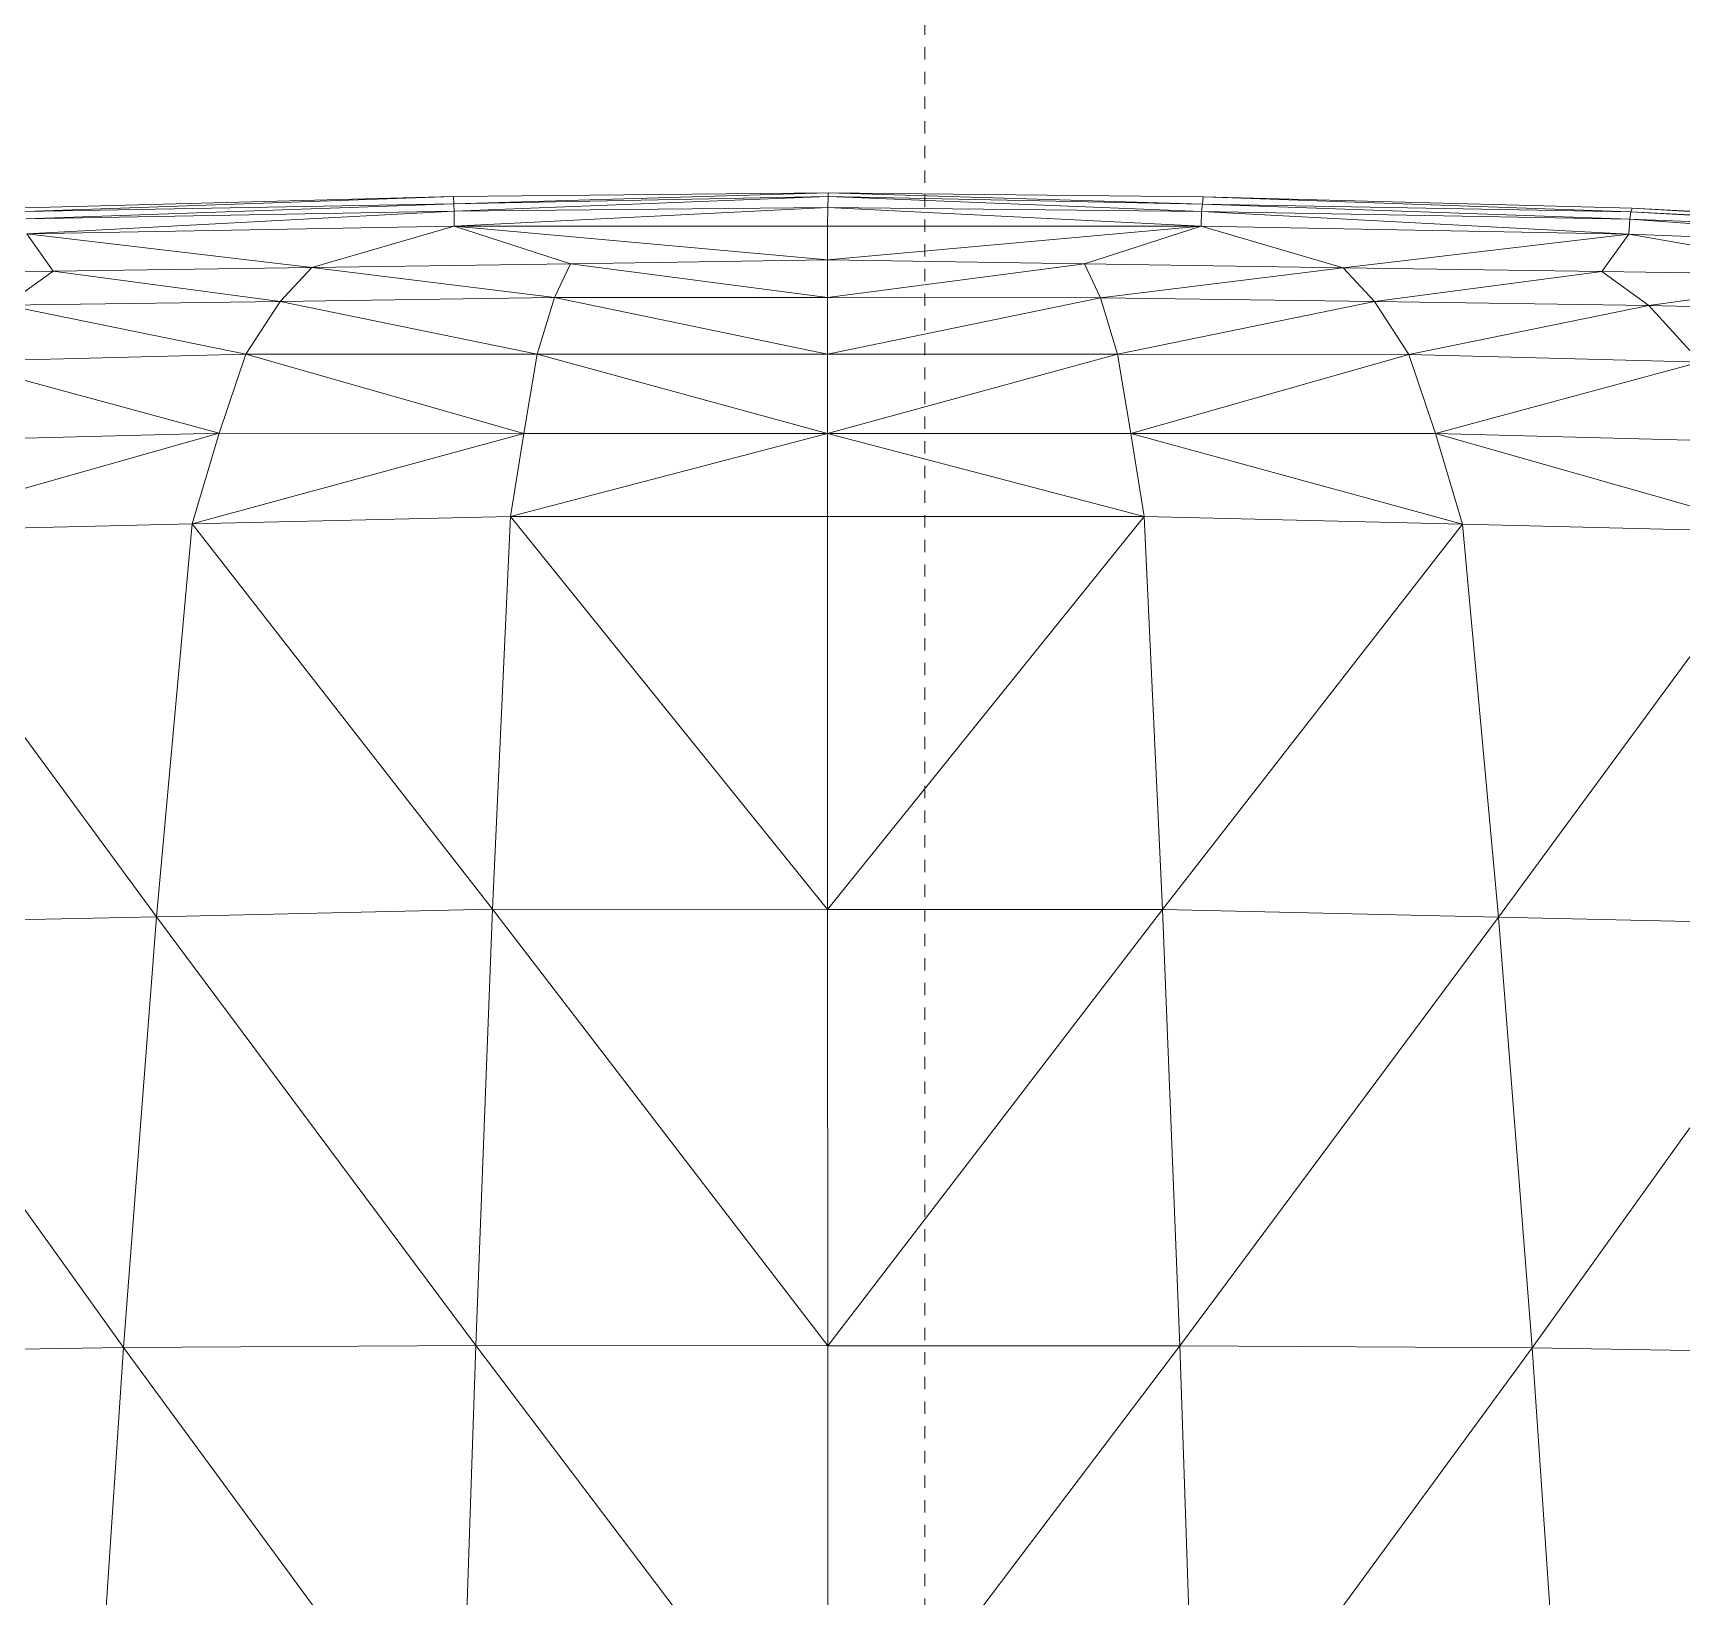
# Model space of a CAD drawing. Header units: inches. Extents: x 9584 to 15274, y -226 to 527.
# Drawn here: x 12419.06 to 12435.88, y 17.97 to 33.85 of the extents above; entities that cross this region are included whole.
import ezdxf

# ---------------------------------------------------------------- set-up
doc = ezdxf.new("R2010")
doc.units = ezdxf.units.IN
doc.header["$MEASUREMENT"] = 0
doc.linetypes.add('Aligning Line 1_8_', pattern=[0.25, 0.125, -0.125])
for name, color, linetype, lineweight in [('0-1', 7, 'Continuous', 5), ('0-4', 252, 'Continuous', 9), ('A-GENM', 5, 'Continuous', 9), ('G-ANNO-SYMB-1', 147, 'Aligning Line 1_8_', 9)]:
    doc.layers.add(name, color=color, linetype=linetype, lineweight=lineweight)

# ---------------------------------------------------------------- blocks, each defined once
blk = doc.blocks.new('Land_Rover_Evoque_-_SUV_Car_Vehicle_Automobile_13067 - Land Rover EVOQUE_dwg-1230547-BUILDING SECTION - EAST_WEST - LOOKING NORTH')
at = {"layer": 'A-GENM'}
for p, q in [((12423.331, 32.187), (12418.975, 32.072)), ((12423.331, 32.187), (12418.983, 32.036)), ((12427.136, 32.224), (12423.331, 32.187)), ((12423.333, 32.112), (12423.331, 32.187)), ((12427.136, 32.224), (12423.333, 32.112)), ((12427.134, 32.188), (12423.333, 32.112)), ((12427.134, 32.188), (12423.337, 32.038)), ((12427.134, 32.188), (12427.132, 32.075)), ((12427.136, 32.224), (12427.134, 32.188)), ((12430.935, 32.11), (12427.134, 32.188)), ((12427.134, 32.188), (12430.927, 32.036)), ((12430.941, 32.184), (12427.136, 32.224)), ((12430.935, 32.11), (12427.136, 32.224)), ((12430.941, 32.184), (12430.935, 32.11)), ((12435.298, 32.068), (12430.941, 32.184)), ((12430.941, 32.184), (12435.286, 32.032)), ((12423.333, 32.112), (12418.983, 32.036)), ((12423.333, 32.112), (12418.99, 31.962)), ((12423.337, 32.038), (12418.99, 31.962)), ((12418.998, 31.81), (12423.337, 32.038)), ((12423.333, 32.112), (12423.337, 32.038)), ((12427.132, 32.075), (12423.337, 32.038)), ((12423.339, 31.887), (12423.337, 32.038)), ((12423.339, 31.887), (12427.132, 32.075)), ((12427.13, 31.886), (12427.132, 32.075)), ((12430.921, 31.885), (12427.132, 32.075)), ((12430.927, 32.036), (12427.132, 32.075)), ((12430.921, 31.885), (12430.927, 32.036)), ((12430.935, 32.11), (12430.927, 32.036)), ((12435.263, 31.806), (12430.927, 32.036)), ((12430.927, 32.036), (12435.274, 31.958)), ((12435.286, 32.032), (12430.935, 32.11)), ((12430.935, 32.11), (12435.274, 31.958)), ((12435.286, 32.032), (12435.274, 31.958)), ((12435.298, 32.068), (12435.286, 32.032)), ((12435.286, 32.032), (12435.884, 31.999)), ((12435.286, 32.032), (12435.884, 32.003)), ((12435.298, 32.068), (12435.884, 32.04)), ((12435.298, 32.068), (12435.884, 32.036)), ((12418.998, 31.81), (12423.339, 31.887)), ((12418.998, 31.81), (12419.267, 31.43)), ((12418.998, 31.81), (12421.892, 31.468)), ((12421.892, 31.468), (12423.339, 31.887)), ((12423.339, 31.887), (12424.518, 31.505)), ((12423.339, 31.887), (12427.128, 31.543)), ((12423.339, 31.887), (12427.13, 31.886)), ((12427.128, 31.543), (12427.13, 31.886)), ((12427.128, 31.543), (12430.921, 31.885)), ((12427.13, 31.886), (12430.921, 31.885)), ((12430.921, 31.885), (12429.739, 31.504)), ((12430.921, 31.885), (12432.365, 31.465)), ((12430.921, 31.885), (12435.263, 31.806)), ((12432.365, 31.465), (12435.263, 31.806)), ((12435.263, 31.806), (12434.991, 31.425)), ((12435.263, 31.806), (12435.274, 31.958)), ((12435.263, 31.806), (12435.884, 31.696)), ((12435.263, 31.806), (12435.884, 31.781)), ((12435.884, 31.913), (12435.274, 31.958)), ((12435.274, 31.958), (12435.884, 31.933)), ((12419.267, 31.43), (12421.892, 31.468)), ((12419.267, 31.43), (12421.892, 31.468)), ((12421.892, 31.468), (12421.572, 31.123)), ((12421.892, 31.468), (12424.518, 31.505)), ((12421.892, 31.468), (12424.518, 31.505)), ((12421.892, 31.468), (12424.355, 31.162)), ((12424.518, 31.505), (12424.355, 31.162)), ((12424.518, 31.505), (12427.128, 31.543)), ((12424.518, 31.505), (12427.128, 31.543)), ((12424.518, 31.505), (12427.127, 31.161)), ((12427.128, 31.543), (12427.127, 31.161)), ((12429.739, 31.504), (12427.127, 31.161)), ((12427.128, 31.543), (12429.739, 31.504)), ((12427.128, 31.543), (12429.739, 31.504)), ((12429.739, 31.504), (12432.365, 31.465)), ((12429.739, 31.504), (12429.9, 31.16)), ((12429.739, 31.504), (12432.365, 31.465)), ((12432.365, 31.465), (12429.9, 31.16)), ((12432.365, 31.465), (12434.991, 31.425)), ((12432.365, 31.465), (12432.683, 31.121)), ((12432.365, 31.465), (12434.991, 31.425)), ((12416.628, 31.392), (12419.267, 31.43)), ((12419.267, 31.43), (12418.787, 31.086)), ((12419.267, 31.43), (12421.572, 31.123)), ((12434.991, 31.425), (12432.683, 31.121)), ((12434.991, 31.425), (12435.884, 31.412)), ((12434.991, 31.425), (12435.468, 31.081)), ((12418.787, 31.086), (12421.572, 31.123)), ((12421.223, 30.588), (12421.572, 31.123)), ((12421.572, 31.123), (12424.355, 31.162)), ((12421.572, 31.123), (12424.18, 30.588)), ((12424.18, 30.588), (12424.355, 31.162)), ((12427.127, 31.161), (12424.355, 31.162)), ((12427.127, 30.587), (12424.355, 31.162)), ((12429.9, 31.16), (12427.127, 31.161)), ((12427.127, 31.161), (12427.127, 30.587)), ((12429.9, 31.16), (12427.127, 30.587)), ((12432.683, 31.121), (12429.9, 31.16)), ((12429.9, 31.16), (12430.073, 30.586)), ((12432.683, 31.121), (12430.073, 30.586)), ((12435.468, 31.081), (12432.683, 31.121)), ((12432.683, 31.121), (12433.03, 30.585)), ((12435.884, 31.14), (12435.468, 31.081)), ((12418.787, 31.086), (12421.223, 30.588)), ((12435.468, 31.081), (12433.03, 30.585)), ((12435.884, 31.07), (12435.468, 31.081)), ((12435.468, 31.081), (12435.884, 30.624)), ((12418.265, 30.512), (12421.223, 30.588)), ((12418.265, 30.512), (12420.952, 29.784)), ((12421.223, 30.588), (12420.952, 29.784)), ((12421.223, 30.588), (12424.18, 30.588)), ((12421.223, 30.588), (12424.045, 29.783)), ((12424.18, 30.588), (12424.045, 29.783)), ((12427.127, 30.587), (12424.18, 30.588)), ((12427.127, 29.782), (12424.18, 30.588)), ((12430.073, 30.586), (12427.127, 30.587)), ((12427.127, 30.587), (12427.127, 29.782)), ((12430.073, 30.586), (12427.127, 29.782)), ((12433.03, 30.585), (12430.073, 30.586)), ((12430.073, 30.586), (12430.209, 29.781)), ((12433.03, 30.585), (12430.209, 29.781)), ((12435.884, 30.51), (12433.03, 30.585)), ((12433.03, 30.585), (12433.301, 29.78)), ((12435.884, 30.479), (12433.301, 29.78)), ((12420.952, 29.784), (12417.438, 28.787)), ((12417.854, 29.707), (12420.952, 29.784)), ((12420.952, 29.784), (12420.677, 28.863)), ((12424.045, 29.783), (12420.677, 28.863)), ((12420.952, 29.784), (12424.045, 29.783)), ((12424.045, 29.783), (12423.909, 28.94)), ((12427.127, 29.782), (12423.909, 28.94)), ((12427.127, 29.782), (12424.045, 29.783)), ((12430.209, 29.781), (12427.127, 29.782)), ((12430.343, 28.938), (12427.127, 29.782)), ((12427.127, 29.782), (12427.127, 28.939)), ((12433.301, 29.78), (12430.209, 29.781)), ((12433.576, 28.86), (12430.209, 29.781)), ((12430.209, 29.781), (12430.343, 28.938)), ((12435.884, 29.715), (12433.301, 29.78)), ((12435.884, 29.047), (12433.301, 29.78)), ((12433.301, 29.78), (12433.577, 28.86)), ((12423.909, 28.94), (12420.677, 28.863)), ((12423.909, 28.94), (12420.677, 28.863)), ((12420.677, 28.863), (12423.909, 28.94)), ((12423.727, 24.951), (12423.909, 28.94)), ((12427.127, 28.939), (12423.909, 28.94)), ((12427.127, 28.939), (12423.909, 28.94)), ((12427.128, 24.95), (12423.909, 28.94)), ((12423.909, 28.94), (12427.127, 28.939)), ((12430.343, 28.938), (12427.127, 28.939)), ((12430.343, 28.938), (12427.127, 28.939)), ((12427.128, 24.95), (12427.127, 28.939)), ((12427.127, 28.939), (12430.343, 28.938)), ((12427.128, 24.95), (12430.343, 28.938)), ((12433.576, 28.86), (12430.343, 28.938)), ((12433.576, 28.86), (12430.343, 28.938)), ((12430.531, 24.949), (12430.343, 28.938)), ((12430.343, 28.938), (12433.576, 28.86)), ((12420.677, 28.863), (12417.438, 28.787)), ((12420.677, 28.863), (12417.438, 28.787)), ((12417.438, 28.787), (12420.677, 28.863)), ((12420.316, 24.875), (12417.438, 28.787)), ((12420.316, 24.875), (12420.677, 28.863)), ((12423.727, 24.951), (12420.677, 28.863)), ((12430.531, 24.949), (12433.576, 28.86)), ((12433.941, 24.872), (12433.576, 28.86)), ((12435.884, 28.804), (12433.577, 28.86)), ((12435.884, 28.804), (12433.577, 28.86)), ((12433.577, 28.86), (12435.884, 28.804)), ((12433.941, 24.872), (12435.884, 27.514)), ((12423.727, 24.951), (12420.316, 24.875)), ((12423.727, 24.951), (12423.558, 20.521)), ((12427.131, 20.52), (12423.727, 24.951)), ((12427.128, 24.95), (12423.727, 24.951)), ((12430.531, 24.949), (12427.128, 24.95)), ((12427.131, 20.52), (12427.128, 24.95)), ((12430.531, 24.949), (12427.131, 20.52)), ((12433.941, 24.872), (12430.531, 24.949)), ((12430.704, 20.518), (12430.531, 24.949)), ((12420.316, 24.875), (12416.899, 24.799)), ((12419.981, 20.502), (12416.899, 24.799)), ((12419.981, 20.502), (12420.316, 24.875)), ((12423.558, 20.521), (12420.316, 24.875)), ((12433.941, 24.872), (12430.704, 20.518)), ((12435.884, 24.827), (12433.941, 24.872)), ((12434.282, 20.498), (12433.941, 24.872)), ((12435.884, 22.733), (12434.282, 20.498)), ((12416.399, 20.446), (12419.981, 20.502)), ((12419.67, 15.822), (12419.981, 20.502)), ((12419.981, 20.502), (12423.558, 20.521)), ((12423.402, 15.841), (12419.981, 20.502)), ((12423.402, 15.841), (12423.558, 20.521)), ((12427.135, 15.801), (12423.558, 20.521)), ((12427.131, 20.52), (12423.558, 20.521)), ((12430.704, 20.518), (12427.131, 20.52)), ((12427.135, 15.801), (12427.131, 20.52)), ((12430.704, 20.518), (12427.135, 15.801)), ((12434.282, 20.498), (12430.704, 20.518)), ((12430.704, 20.518), (12430.867, 15.839)), ((12434.282, 20.498), (12430.867, 15.839)), ((12435.884, 20.472), (12434.282, 20.498)), ((12434.282, 20.498), (12434.6, 15.818))]:
    blk.add_line(p, q, dxfattribs=at)
blk = doc.blocks.new('Land_Rover_Evoque_-_SUV_Car_Vehicle_Automobile_13067 - Land_Rover_Evoque_-_SUV_Car_Vehicle_Automobile_13067-1230553-BUILDING SECTION - EAST_WEST - LOOKING NORTH')
blk.add_blockref('Land_Rover_Evoque_-_SUV_Car_Vehicle_Automobile_13067 - Land Rover EVOQUE_dwg-1230547-BUILDING SECTION - EAST_WEST - LOOKING NORTH', (0, 0))
blk = doc.blocks.new('CTR  - Topography_rvt-1-BUILDING SECTION - EAST_WEST - LOOKING NORTH')
at = {"layer": '0-4'}
blk.add_blockref('Land_Rover_Evoque_-_SUV_Car_Vehicle_Automobile_13067 - Land_Rover_Evoque_-_SUV_Car_Vehicle_Automobile_13067-1230553-BUILDING SECTION - EAST_WEST - LOOKING NORTH', (0, 0), dxfattribs=at)
blk = doc.blocks.new('CTR - 1st Phase - Common Walls_rvt-1-BUILDING SECTION - EAST_WEST - LOOKING NORTH')
at = {"layer": 'G-ANNO-SYMB-1'}
blk.add_line((12428.118, 526.953), (12428.118, -226.356), dxfattribs=at)

msp = doc.modelspace()

# ---------------------------------------------------------------- block references
at = {"layer": '0-1'}
for name in ['CTR - 1st Phase - Common Walls_rvt-1-BUILDING SECTION - EAST_WEST - LOOKING NORTH', 'CTR  - Topography_rvt-1-BUILDING SECTION - EAST_WEST - LOOKING NORTH']:
    msp.add_blockref(name, (0, 0), dxfattribs=at)

doc.saveas('drawing.dxf')
